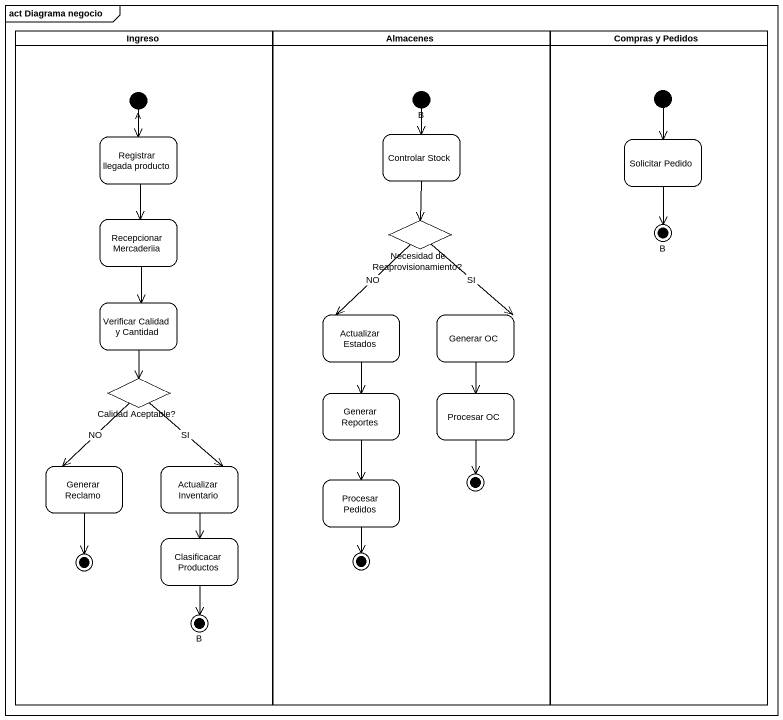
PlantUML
@startuml
mainframe act Diagrama negocio
hide empty description
state Ingreso <<partition>> {
  state A <<start>>
  state "Registrar llegada producto" as Registrar_llegada_producto
  state "Recepcionar Mercaderiia" as Recepcionar_Mercaderiia
  state "Verificar Calidad y Cantidad" as Verificar_Calidad_y_Cantidad
  state "Calidad Aceptable?" as Calidad_Aceptable <<choice>>
  state "Generar Reclamo" as Generar_Reclamo
  state "Actualizar Inventario" as Actualizar_Inventario
  state final2 <<end>>
  state "Clasificacar Productos" as Clasificacar_Productos
  state "B" as B_3 <<end>>
}
state Almacenes <<partition>> {
  state B <<start>>
  state "Controlar Stock" as Controlar_Stock
  state "Necesidad de Reaprovisionamiento?" as Necesidad_de <<choice>>
  state "Actualizar Estados" as Actualizar_Estados
  state "Generar OC" as Generar_OC
  state "Generar Reportes" as Generar_Reportes
  state "Procesar OC" as Procesar_OC
  state final1 <<end>>
  state "Procesar Pedidos" as Procesar_Pedidos
  state final3 <<end>>
}
state "Compras y Pedidos" as Compras_y_Pedidos <<partition>> {
  state "Solicitar Pedido" as Solicitar_Pedido
  state "B" as B_2 <<end>>
  [*] --> Solicitar_Pedido
}
A --> Registrar_llegada_producto
B --> Controlar_Stock
Registrar_llegada_producto --> Recepcionar_Mercaderiia
Controlar_Stock --> Necesidad_de
Solicitar_Pedido --> B_2
Recepcionar_Mercaderiia --> Verificar_Calidad_y_Cantidad
Necesidad_de --> Actualizar_Estados : NO
Necesidad_de --> Generar_OC : SI
Verificar_Calidad_y_Cantidad --> Calidad_Aceptable
Actualizar_Estados --> Generar_Reportes
Generar_OC --> Procesar_OC
Calidad_Aceptable --> Generar_Reclamo : NO
Calidad_Aceptable --> Actualizar_Inventario : SI
Generar_Reportes --> Procesar_Pedidos
Procesar_OC --> final1
Generar_Reclamo --> final2
Actualizar_Inventario --> Clasificacar_Productos
Procesar_Pedidos --> final3
Clasificacar_Productos --> B_3
@enduml
